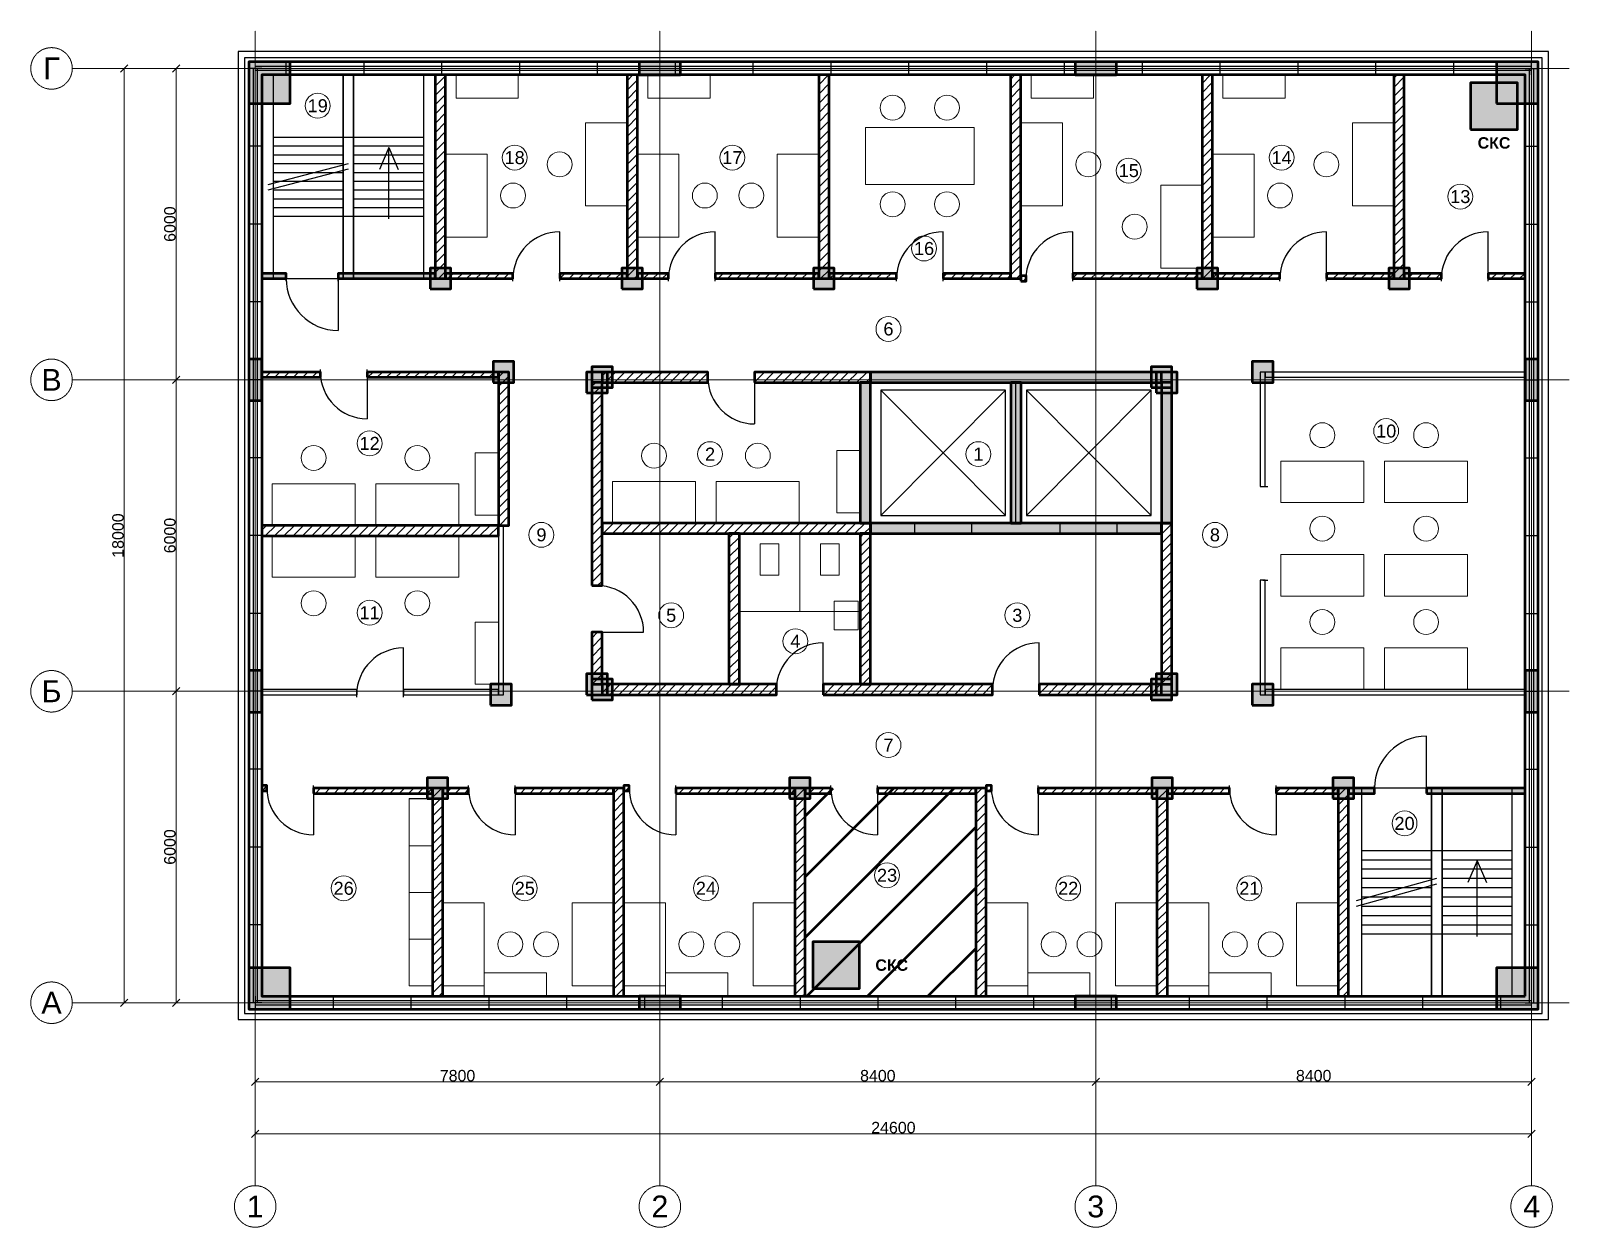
# Model space of a CAD drawing. Header units: millimetres. Extents: x -4325 to 25325, y -4325 to 18725.
import ezdxf
from ezdxf.enums import TextEntityAlignment as Align

# ---------------------------------------------------------------- set-up
doc = ezdxf.new("R2010")
doc.units = ezdxf.units.MM
doc.linetypes.add('CENTER2', pattern=[2.541, 1.587, -0.318, 0.318, -0.318])
for name, color, linetype, lineweight in [('A-ANNO-ROOM', 7, 'CONTINUOUS', 18), ('A-DIMS', 8, 'CONTINUOUS', 13), ('A-DOOR', 3, 'CONTINUOUS', 25), ('A-ELEV', 7, 'CONTINUOUS', 25), ('A-FACADE-PANEL', 8, 'CONTINUOUS', 25), ('A-FURN', 8, 'CONTINUOUS', 18), ('A-GLAZ-RIBBON', 5, 'CONTINUOUS', 25), ('A-GRID', 8, 'CENTER2', 13), ('A-HATCH', 9, 'CONTINUOUS', 9), ('A-OUTLINE', 7, 'CONTINUOUS', 50), ('A-SANI', 8, 'CONTINUOUS', 18), ('A-STAIR', 7, 'CONTINUOUS', 25), ('A-WALL-BLOCK', 9, 'CONTINUOUS', 50), ('A-WALL-GLASS', 4, 'CONTINUOUS', 25), ('A-WALL-RC', 7, 'CONTINUOUS', 50), ('E-SCS-RISER', 1, 'CONTINUOUS', 50), ('E-SERVER-ROOM', 1, 'CONTINUOUS', 50)]:
    doc.layers.add(name, color=color, linetype=linetype, lineweight=lineweight)
doc.styles.add('Arial-Bold', font='arialbd.ttf')
doc.styles.get("Standard").update_dxf_attribs({"font": 'arial.ttf'})

msp = doc.modelspace()

# ---------------------------------------------------------------- hatches: boundary and pattern name
at = {"layer": 'A-HATCH'}
h = msp.add_hatch(dxfattribs=at)
h.set_pattern_fill('ANSI31', scale=40)
h.paths.add_polyline_path([(3471, 13951), (3671, 13951), (3671, 17875), (3671, 17875), (3471, 17875), (3471, 17875)])
h = msp.add_hatch(dxfattribs=at)
h.set_pattern_fill('ANSI31', scale=40)
h.paths.add_polyline_path([(7166, 13951), (7366, 13951), (7366, 17875), (7366, 17875), (7166, 17875), (7166, 17875)])
h = msp.add_hatch(dxfattribs=at)
h.set_pattern_fill('ANSI31', scale=40)
h.paths.add_polyline_path([(10861, 13951), (11061, 13951), (11061, 17875), (11061, 17875), (10861, 17875), (10861, 17875)])
h = msp.add_hatch(dxfattribs=at)
h.set_pattern_fill('ANSI31', scale=40)
h.paths.add_polyline_path([(14556, 13951), (14756, 13951), (14756, 17875), (14756, 17875), (14556, 17875), (14556, 17875)])
h = msp.add_hatch(dxfattribs=at)
h.set_pattern_fill('ANSI31', scale=40)
h.paths.add_polyline_path([(18251, 13951), (18451, 13951), (18451, 17875), (18451, 17875), (18251, 17875), (18251, 17875)])
h = msp.add_hatch(dxfattribs=at)
h.set_pattern_fill('ANSI31', scale=40)
h.paths.add_polyline_path([(21946, 13951), (22146, 13951), (22146, 17875), (22146, 17875), (21946, 17875), (21946, 17875)])
h = msp.add_hatch(dxfattribs=at)
h.set_pattern_fill('ANSI31', scale=40)
h.paths.add_polyline_path([(3671, 13951), (4968.5, 13951), (4968.5, 14051), (3671, 14051)])
h = msp.add_hatch(dxfattribs=at)
h.set_pattern_fill('ANSI31', scale=40)
h.paths.add_polyline_path([(5868.5, 13951), (7166, 13951), (7166, 14051), (5868.5, 14051)])
h = msp.add_hatch(dxfattribs=at)
h.set_pattern_fill('ANSI31', scale=40)
h.paths.add_polyline_path([(7366, 13951), (7963.5, 13951), (7963.5, 14051), (7366, 14051)])
h = msp.add_hatch(dxfattribs=at)
h.set_pattern_fill('ANSI31', scale=40)
h.paths.add_polyline_path([(8863.5, 13951), (10861, 13951), (10861, 14051), (8863.5, 14051)])
h = msp.add_hatch(dxfattribs=at)
h.set_pattern_fill('ANSI31', scale=40)
h.paths.add_polyline_path([(11061, 13951), (12358.5, 13951), (12358.5, 14051), (11061, 14051)])
h = msp.add_hatch(dxfattribs=at)
h.set_pattern_fill('ANSI31', scale=40)
h.paths.add_polyline_path([(13258.5, 13951), (14556, 13951), (14556, 14051), (13258.5, 14051)])
h = msp.add_hatch(dxfattribs=at)
h.set_pattern_fill('ANSI31', scale=40)
h.paths.add_polyline_path([(14756, 13901), (14856, 13901), (14856, 14001), (14756, 14001)])
h = msp.add_hatch(dxfattribs=at)
h.set_pattern_fill('ANSI31', scale=40)
h.paths.add_polyline_path([(15756, 13951), (18251, 13951), (18251, 14051), (15756, 14051)])
h = msp.add_hatch(dxfattribs=at)
h.set_pattern_fill('ANSI31', scale=40)
h.paths.add_polyline_path([(18451, 13951), (19748.5, 13951), (19748.5, 14051), (18451, 14051)])
h = msp.add_hatch(dxfattribs=at)
h.set_pattern_fill('ANSI31', scale=40)
h.paths.add_polyline_path([(20648.5, 13951), (21946, 13951), (21946, 14051), (20648.5, 14051)])
h = msp.add_hatch(dxfattribs=at)
h.set_pattern_fill('ANSI31', scale=40)
h.paths.add_polyline_path([(22146, 13951), (22860.5, 13951), (22860.5, 14051), (22146, 14051)])
h = msp.add_hatch(dxfattribs=at)
h.set_pattern_fill('ANSI31', scale=40)
h.paths.add_polyline_path([(23760.5, 13951), (24475, 13951), (24475, 13951), (24475, 14051), (24475, 14051), (23760.5, 14051)])
h = msp.add_hatch(dxfattribs=at)
h.set_pattern_fill('ANSI31', scale=40)
h.paths.add_polyline_path([(125, 12051), (125, 12051), (1256, 12051), (1256, 12151), (125, 12151), (125, 12151)])
h = msp.add_hatch(dxfattribs=at)
h.set_pattern_fill('ANSI31', scale=40)
h.paths.add_polyline_path([(2156, 12051), (4687, 12051), (4687, 12151), (2156, 12151)])
h = msp.add_hatch(dxfattribs=at)
h.set_pattern_fill('ANSI31', scale=40)
h.paths.add_polyline_path([(4687, 9196), (4887, 9196), (4887, 12151), (4687, 12151)])
h = msp.add_hatch(dxfattribs=at)
h.set_pattern_fill('ANSI31', scale=40)
h.paths.add_polyline_path([(6487, 8036.5), (6687, 8036.5), (6687, 11951), (6487, 11951)])
h = msp.add_hatch(dxfattribs=at)
h.set_pattern_fill('ANSI31', scale=40)
h.paths.add_polyline_path([(6687, 11951), (8722.5, 11951), (8722.5, 12151), (6687, 12151)])
h = msp.add_hatch(dxfattribs=at)
h.set_pattern_fill('ANSI31', scale=40)
h.paths.add_polyline_path([(9622.5, 11951), (11858, 11951), (11858, 12151), (9622.5, 12151)])
h = msp.add_hatch(dxfattribs=at)
h.set_pattern_fill('ANSI31', scale=40)
h.paths.add_polyline_path([(125, 8996), (125, 8996), (4687, 8996), (4687, 9196), (125, 9196), (125, 9196)])
h = msp.add_hatch(dxfattribs=at)
h.set_pattern_fill('ANSI31', scale=40)
h.paths.add_polyline_path([(6687, 9039), (11858, 9039), (11858, 9239), (6687, 9239)])
h = msp.add_hatch(dxfattribs=at)
h.set_pattern_fill('ANSI31', scale=40)
h.paths.add_polyline_path([(17467, 6134), (17667, 6134), (17667, 9239), (17467, 9239)])
h = msp.add_hatch(dxfattribs=at)
h.set_pattern_fill('ANSI31', scale=40)
h.paths.add_polyline_path([(9131, 6134), (9331, 6134), (9331, 9039), (9131, 9039)])
h = msp.add_hatch(dxfattribs=at)
h.set_pattern_fill('ANSI31', scale=40)
h.paths.add_polyline_path([(11658, 6134), (11858, 6134), (11858, 9039), (11658, 9039)])
h = msp.add_hatch(dxfattribs=at)
h.set_pattern_fill('ANSI31', scale=40)
h.paths.add_polyline_path([(6487, 6134), (6687, 6134), (6687, 7136.5), (6487, 7136.5)])
h = msp.add_hatch(dxfattribs=at)
h.set_pattern_fill('ANSI31', scale=40)
h.paths.add_polyline_path([(6687, 5934), (10044.5, 5934), (10044.5, 6134), (6687, 6134)])
h = msp.add_hatch(dxfattribs=at)
h.set_pattern_fill('ANSI31', scale=40)
h.paths.add_polyline_path([(10944.5, 5934), (14212.5, 5934), (14212.5, 6134), (10944.5, 6134)])
h = msp.add_hatch(dxfattribs=at)
h.set_pattern_fill('ANSI31', scale=40)
h.paths.add_polyline_path([(15112.5, 5934), (17467, 5934), (17467, 6134), (15112.5, 6134)])
h = msp.add_hatch(dxfattribs=at)
h.set_pattern_fill('ANSI31', scale=40)
h.paths.add_polyline_path([(125, 4084), (125, 4084), (225, 4084), (225, 4184), (125, 4184), (125, 4184)])
h = msp.add_hatch(dxfattribs=at)
h.set_pattern_fill('ANSI31', scale=40)
h.paths.add_polyline_path([(7107, 4084), (7207, 4084), (7207, 4184), (7107, 4184)])
h = msp.add_hatch(dxfattribs=at)
h.set_pattern_fill('ANSI31', scale=40)
h.paths.add_polyline_path([(14089, 4084), (14189, 4084), (14189, 4184), (14089, 4184)])
h = msp.add_hatch(dxfattribs=at)
h.set_pattern_fill('ANSI31', scale=40)
h.paths.add_polyline_path([(1125, 4034), (3416, 4034), (3416, 4134), (1125, 4134)])
h = msp.add_hatch(dxfattribs=at)
h.set_pattern_fill('ANSI31', scale=40)
h.paths.add_polyline_path([(3416, 125), (3616, 125), (3616, 125), (3616, 4134), (3416, 4134), (3416, 125)])
h = msp.add_hatch(dxfattribs=at)
h.set_pattern_fill('ANSI31', scale=40)
h.paths.add_polyline_path([(3616, 4034), (4111.5, 4034), (4111.5, 4134), (3616, 4134)])
h = msp.add_hatch(dxfattribs=at)
h.set_pattern_fill('ANSI31', scale=40)
h.paths.add_polyline_path([(5011.5, 4034), (6907, 4034), (6907, 4134), (5011.5, 4134)])
h = msp.add_hatch(dxfattribs=at)
h.set_pattern_fill('ANSI31', scale=40)
h.paths.add_polyline_path([(6907, 125), (7107, 125), (7107, 125), (7107, 4134), (6907, 4134), (6907, 125)])
h = msp.add_hatch(dxfattribs=at)
h.set_pattern_fill('ANSI31', scale=40)
h.paths.add_polyline_path([(8107, 4034), (10398, 4034), (10398, 4134), (8107, 4134)])
h = msp.add_hatch(dxfattribs=at)
h.set_pattern_fill('ANSI31', scale=40)
h.paths.add_polyline_path([(10398, 125), (10598, 125), (10598, 125), (10598, 4134), (10398, 4134), (10398, 125)])
h = msp.add_hatch(dxfattribs=at)
h.set_pattern_fill('ANSI31', scale=40)
h.paths.add_polyline_path([(10598, 4034), (11093.5, 4034), (11093.5, 4134), (10598, 4134)])
h = msp.add_hatch(dxfattribs=at)
h.set_pattern_fill('ANSI31', scale=40)
h.paths.add_polyline_path([(11993.5, 4034), (13889, 4034), (13889, 4134), (11993.5, 4134)])
h = msp.add_hatch(dxfattribs=at)
h.set_pattern_fill('ANSI31', scale=40)
h.paths.add_polyline_path([(13889, 125), (14089, 125), (14089, 125), (14089, 4134), (13889, 4134), (13889, 125)])
h = msp.add_hatch(dxfattribs=at)
h.set_pattern_fill('ANSI31', scale=40)
h.paths.add_polyline_path([(15089, 4034), (17380, 4034), (17380, 4134), (15089, 4134)])
h = msp.add_hatch(dxfattribs=at)
h.set_pattern_fill('ANSI31', scale=40)
h.paths.add_polyline_path([(17380, 125), (17580, 125), (17580, 125), (17580, 4134), (17380, 4134), (17380, 125)])
h = msp.add_hatch(dxfattribs=at)
h.set_pattern_fill('ANSI31', scale=40)
h.paths.add_polyline_path([(17580, 4034), (18775.5, 4034), (18775.5, 4134), (17580, 4134)])
h = msp.add_hatch(dxfattribs=at)
h.set_pattern_fill('ANSI31', scale=40)
h.paths.add_polyline_path([(19675.5, 4034), (20871, 4034), (20871, 4134), (19675.5, 4134)])
h = msp.add_hatch(dxfattribs=at)
h.set_pattern_fill('ANSI31', scale=40)
h.paths.add_polyline_path([(20871, 125), (21071, 125), (21071, 125), (21071, 4134), (20871, 4134), (20871, 125)])
at = {"layer": 'A-WALL-RC'}
h = msp.add_hatch(color=7, dxfattribs=at)
h.dxf.hatch_style = 1
h.paths.add_polyline_path([(-125, 17325), (675, 17325), (675, 18125), (-125, 18125)])
h = msp.add_hatch(color=7, dxfattribs=at)
h.dxf.hatch_style = 1
h.paths.add_polyline_path([(7400, 17875), (8200, 17875), (8200, 18125), (7400, 18125)])
h = msp.add_hatch(color=7, dxfattribs=at)
h.dxf.hatch_style = 1
h.paths.add_polyline_path([(15800, 17875), (16600, 17875), (16600, 18125), (15800, 18125)])
h = msp.add_hatch(color=7, dxfattribs=at)
h.dxf.hatch_style = 1
h.paths.add_polyline_path([(23925, 17325), (24725, 17325), (24725, 18125), (23925, 18125)])
h = msp.add_hatch(color=7, dxfattribs=at)
h.dxf.hatch_style = 1
h.paths.add_polyline_path([(125, 13951), (125, 13951), (598, 13951), (598, 14051), (125, 14051), (125, 14051)])
h = msp.add_hatch(color=7, dxfattribs=at)
h.dxf.hatch_style = 1
h.paths.add_polyline_path([(1598, 13951), (3471, 13951), (3471, 14051), (1598, 14051)])
h = msp.add_hatch(color=7, dxfattribs=at)
h.dxf.hatch_style = 1
h.paths.add_polyline_path([(3371, 13751), (3771, 13751), (3771, 14151), (3371, 14151)])
h = msp.add_hatch(color=7, dxfattribs=at)
h.dxf.hatch_style = 1
h.paths.add_polyline_path([(7066, 13751), (7466, 13751), (7466, 14151), (7066, 14151)])
h = msp.add_hatch(color=7, dxfattribs=at)
h.dxf.hatch_style = 1
h.paths.add_polyline_path([(10761, 13751), (11161, 13751), (11161, 14151), (10761, 14151)])
h = msp.add_hatch(color=7, dxfattribs=at)
h.dxf.hatch_style = 1
h.paths.add_polyline_path([(18151, 13751), (18551, 13751), (18551, 14151), (18151, 14151)])
h = msp.add_hatch(color=7, dxfattribs=at)
h.dxf.hatch_style = 1
h.paths.add_polyline_path([(21846, 13751), (22246, 13751), (22246, 14151), (21846, 14151)])
h = msp.add_hatch(color=7, dxfattribs=at)
h.dxf.hatch_style = 1
h.paths.add_polyline_path([(-125, 11600), (125, 11600), (125, 12400), (-125, 12400)])
h = msp.add_hatch(color=7, dxfattribs=at)
h.dxf.hatch_style = 1
h.paths.add_polyline_path([(4587, 11951), (4987, 11951), (4987, 12351), (4587, 12351)])
h = msp.add_hatch(color=7, dxfattribs=at)
h.dxf.hatch_style = 1
h.paths.add_polyline_path([(6487, 11851), (6887, 11851), (6887, 12251), (6487, 12251)])
h = msp.add_hatch(color=7, dxfattribs=at)
h.dxf.hatch_style = 1
h.paths.add_polyline_path([(17267, 11851), (17667, 11851), (17667, 12251), (17267, 12251)])
h = msp.add_hatch(color=7, dxfattribs=at)
h.dxf.hatch_style = 1
h.paths.add_polyline_path([(19217, 11951), (19617, 11951), (19617, 12351), (19217, 12351)])
h = msp.add_hatch(color=7, dxfattribs=at)
h.dxf.hatch_style = 1
h.paths.add_polyline_path([(24475, 11600), (24725, 11600), (24725, 12400), (24475, 12400)])
h = msp.add_hatch(color=7, dxfattribs=at)
h.dxf.hatch_style = 1
h.paths.add_polyline_path([(6387, 11751), (6787, 11751), (6787, 12151), (6387, 12151)])
h = msp.add_hatch(color=7, dxfattribs=at)
h.dxf.hatch_style = 1
h.paths.add_polyline_path([(11658, 9239), (11858, 9239), (11858, 11951), (11658, 11951)])
h = msp.add_hatch(color=7, dxfattribs=at)
h.dxf.hatch_style = 1
h.paths.add_polyline_path([(11858, 11951), (17467, 11951), (17467, 12151), (11858, 12151)])
h = msp.add_hatch(color=7, dxfattribs=at)
h.dxf.hatch_style = 1
h.paths.add_polyline_path([(14563, 9239), (14763, 9239), (14763, 11951), (14563, 11951)])
h = msp.add_hatch(color=7, dxfattribs=at)
h.dxf.hatch_style = 1
h.paths.add_polyline_path([(17367, 11751), (17767, 11751), (17767, 12151), (17367, 12151)])
h = msp.add_hatch(color=7, dxfattribs=at)
h.dxf.hatch_style = 1
h.paths.add_polyline_path([(17467, 9239), (17667, 9239), (17667, 11951), (17467, 11951)])
h = msp.add_hatch(color=7, dxfattribs=at)
h.dxf.hatch_style = 1
h.paths.add_polyline_path([(11858, 9039), (17467, 9039), (17467, 9239), (11858, 9239)])
h = msp.add_hatch(color=7, dxfattribs=at)
h.dxf.hatch_style = 1
h.paths.add_polyline_path([(-125, 5600), (125, 5600), (125, 6400), (-125, 6400)])
h = msp.add_hatch(color=7, dxfattribs=at)
h.dxf.hatch_style = 1
h.paths.add_polyline_path([(6387, 5934), (6787, 5934), (6787, 6334), (6387, 6334)])
h = msp.add_hatch(color=7, dxfattribs=at)
h.dxf.hatch_style = 1
h.paths.add_polyline_path([(6487, 5834), (6887, 5834), (6887, 6234), (6487, 6234)])
h = msp.add_hatch(color=7, dxfattribs=at)
h.dxf.hatch_style = 1
h.paths.add_polyline_path([(17267, 5834), (17667, 5834), (17667, 6234), (17267, 6234)])
h = msp.add_hatch(color=7, dxfattribs=at)
h.dxf.hatch_style = 1
h.paths.add_polyline_path([(17367, 5934), (17767, 5934), (17767, 6334), (17367, 6334)])
h = msp.add_hatch(color=7, dxfattribs=at)
h.dxf.hatch_style = 1
h.paths.add_polyline_path([(24475, 5600), (24725, 5600), (24725, 6400), (24475, 6400)])
h = msp.add_hatch(color=7, dxfattribs=at)
h.dxf.hatch_style = 1
h.paths.add_polyline_path([(4537, 5734), (4937, 5734), (4937, 6134), (4537, 6134)])
h = msp.add_hatch(color=7, dxfattribs=at)
h.dxf.hatch_style = 1
h.paths.add_polyline_path([(19217, 5734), (19617, 5734), (19617, 6134), (19217, 6134)])
h = msp.add_hatch(color=7, dxfattribs=at)
h.dxf.hatch_style = 1
h.paths.add_polyline_path([(3316, 3934), (3716, 3934), (3716, 4334), (3316, 4334)])
h = msp.add_hatch(color=7, dxfattribs=at)
h.dxf.hatch_style = 1
h.paths.add_polyline_path([(10298, 3934), (10698, 3934), (10698, 4334), (10298, 4334)])
h = msp.add_hatch(color=7, dxfattribs=at)
h.dxf.hatch_style = 1
h.paths.add_polyline_path([(17280, 3934), (17680, 3934), (17680, 4334), (17280, 4334)])
h = msp.add_hatch(color=7, dxfattribs=at)
h.dxf.hatch_style = 1
h.paths.add_polyline_path([(20771, 3934), (21171, 3934), (21171, 4334), (20771, 4334)])
h = msp.add_hatch(color=7, dxfattribs=at)
h.dxf.hatch_style = 1
h.paths.add_polyline_path([(21071, 4034), (21573, 4034), (21573, 4134), (21071, 4134)])
h = msp.add_hatch(color=7, dxfattribs=at)
h.dxf.hatch_style = 1
h.paths.add_polyline_path([(22573, 4034), (24475, 4034), (24475, 4034), (24475, 4134), (24475, 4134), (22573, 4134)])
h = msp.add_hatch(color=7, dxfattribs=at)
h.dxf.hatch_style = 1
h.paths.add_polyline_path([(-125, -125), (675, -125), (675, 675), (-125, 675)])
h = msp.add_hatch(color=7, dxfattribs=at)
h.dxf.hatch_style = 1
h.paths.add_polyline_path([(23925, -125), (24725, -125), (24725, 675), (23925, 675)])
h = msp.add_hatch(color=7, dxfattribs=at)
h.dxf.hatch_style = 1
h.paths.add_polyline_path([(7400, -125), (8200, -125), (8200, 125), (7400, 125)])
h = msp.add_hatch(color=7, dxfattribs=at)
h.dxf.hatch_style = 1
h.paths.add_polyline_path([(15800, -125), (16600, -125), (16600, 125), (15800, 125)])
at = {"layer": 'E-SCS-RISER'}
h = msp.add_hatch(color=7, dxfattribs=at)
h.dxf.hatch_style = 1
h.paths.add_polyline_path([(23425, 16825), (24325, 16825), (24325, 17725), (23425, 17725)])
h = msp.add_hatch(color=7, dxfattribs=at)
h.dxf.hatch_style = 1
h.paths.add_polyline_path([(10748, 275), (11648, 275), (11648, 1175), (10748, 1175)])
at = {"layer": 'E-SERVER-ROOM'}
h = msp.add_hatch(dxfattribs=at)
h.set_pattern_fill('ANSI31', scale=260)
h.paths.add_polyline_path([(10598, 125), (13889, 125), (13889, 4134), (10598, 4134)])

# ---------------------------------------------------------------- linework, layer by layer
at = {"layer": 'A-ANNO-ROOM'}
for centre in [(1205, 17281), (5001, 16281), (9196, 16281), (19781, 16281), (16836, 16031), (23226, 15531), (12891, 14531), (12205, 12981), (2205, 10776), (21797, 11014), (8767, 10569), (13938, 10569), (5517, 9014), (18497, 9014), (2205, 7514), (8017, 7464), (14688, 7464), (10411, 6964), (12205, 4964), (22151, 3455), (12178, 2455), (1705, 2205), (5196, 2205), (8687, 2205), (15669, 2205), (19160, 2205)]:
    msp.add_circle(centre, 240, dxfattribs=at)
at = {"layer": 'A-DIMS'}
for p, q in [((-2595.71, 17929.29), (-2454.29, 18070.71)), ((-2525, 0), (-2525, 18000)), ((-1595.71, 17929.29), (-1454.29, 18070.71)), ((-1525, 12000), (-1525, 18000)), ((-1595.71, 11929.29), (-1454.29, 12070.71)), ((-1595.71, 11929.29), (-1454.29, 12070.71)), ((-1525, 6000), (-1525, 12000)), ((-1595.71, 5929.29), (-1454.29, 6070.71)), ((-1595.71, 5929.29), (-1454.29, 6070.71)), ((-1525, 0), (-1525, 6000)), ((-2595.71, -70.71), (-2454.29, 70.71)), ((-1595.71, -70.71), (-1454.29, 70.71)), ((-70.71, -1595.71), (70.71, -1454.29)), ((7729.29, -1595.71), (7870.71, -1454.29)), ((7729.29, -1595.71), (7870.71, -1454.29)), ((16129.29, -1595.71), (16270.71, -1454.29)), ((16129.29, -1595.71), (16270.71, -1454.29)), ((24529.29, -1595.71), (24670.71, -1454.29)), ((0, -1525), (7800, -1525)), ((7800, -1525), (16200, -1525)), ((16200, -1525), (24600, -1525)), ((-70.71, -2595.71), (70.71, -2454.29)), ((0, -2525), (24600, -2525)), ((24529.29, -2595.71), (24670.71, -2454.29))]:
    msp.add_line(p, q, dxfattribs=at)
at = {"layer": 'A-DOOR'}
for p, q in [((5868.5, 13951), (5868.5, 14851)), ((8863.5, 13951), (8863.5, 14851)), ((13258.5, 13951), (13258.5, 14851)), ((15756, 13951), (15756, 14851)), ((20648.5, 13951), (20648.5, 14851)), ((23760.5, 13951), (23760.5, 14851)), ((598, 13901), (598, 14001)), ((1598, 13901), (1598, 14001)), ((1598, 13951), (1598, 12951)), ((4968.5, 13901), (4968.5, 14001)), ((5868.5, 13901), (5868.5, 14001)), ((7963.5, 13901), (7963.5, 14001)), ((8863.5, 13901), (8863.5, 14001)), ((12358.5, 13901), (12358.5, 14001)), ((13258.5, 13901), (13258.5, 14001)), ((14856, 13901), (14856, 14001)), ((15756, 13901), (15756, 14001)), ((19748.5, 13901), (19748.5, 14001)), ((20648.5, 13901), (20648.5, 14001)), ((22860.5, 13901), (22860.5, 14001)), ((23760.5, 13901), (23760.5, 14001)), ((1256, 12101), (1256, 12201)), ((2156, 12101), (2156, 12201)), ((2156, 12151), (2156, 11251)), ((8722.5, 11951), (8722.5, 12151)), ((9622.5, 11951), (9622.5, 12151)), ((9622.5, 12051), (9622.5, 11151)), ((19417, 9942.5), (19517, 9942.5)), ((12710.25, 9039), (12710.25, 9239)), ((13810.25, 9039), (13810.25, 9239)), ((15514.75, 9039), (15514.75, 9239)), ((16614.75, 9039), (16614.75, 9239)), ((6487, 8036.5), (6687, 8036.5)), ((19417, 8142.5), (19517, 8142.5)), ((6487, 7136.5), (6687, 7136.5)), ((6587, 7136.5), (7487, 7136.5)), ((2856, 5934), (2856, 6834)), ((10944.5, 6034), (10944.5, 6934)), ((15112.5, 6034), (15112.5, 6934)), ((1956, 5884), (1956, 5984)), ((2856, 5884), (2856, 5984)), ((10044.5, 5934), (10044.5, 6134)), ((10944.5, 5934), (10944.5, 6134)), ((14212.5, 5934), (14212.5, 6134)), ((15112.5, 5934), (15112.5, 6134)), ((22573, 4134), (22573, 5134)), ((225, 4084), (225, 4184)), ((1125, 4084), (1125, 4184)), ((4111.5, 4084), (4111.5, 4184)), ((5011.5, 4084), (5011.5, 4184)), ((7207, 4084), (7207, 4184)), ((8107, 4084), (8107, 4184)), ((11093.5, 4084), (11093.5, 4184)), ((11993.5, 4084), (11993.5, 4184)), ((14189, 4084), (14189, 4184)), ((15089, 4084), (15089, 4184)), ((18775.5, 4084), (18775.5, 4184)), ((19675.5, 4084), (19675.5, 4184)), ((21573, 4084), (21573, 4184)), ((22573, 4084), (22573, 4184)), ((1125, 4134), (1125, 3234)), ((5011.5, 4134), (5011.5, 3234)), ((8107, 4134), (8107, 3234)), ((11993.5, 4134), (11993.5, 3234)), ((15089, 4134), (15089, 3234)), ((19675.5, 4134), (19675.5, 3234))]:
    msp.add_line(p, q, dxfattribs=at)
for centre, radius, start, end in [((5868.5, 13951), 900, 90, 180), ((8863.5, 13951), 900, 90, 180), ((13258.5, 13951), 900, 90, 180), ((15756, 13951), 900, 90, 180), ((20648.5, 13951), 900, 90, 180), ((23760.5, 13951), 900, 90, 180), ((1598, 13951), 1000, 180, -90), ((2156, 12151), 900, 180, -90), ((9622.5, 12051), 900, 180, -90), ((6587, 7136.5), 900, 0, 90), ((2856, 5934), 900, 90, 180), ((10944.5, 6034), 900, 90, 180), ((15112.5, 6034), 900, 90, 180), ((22573, 4134), 1000, 90, 180), ((1125, 4134), 900, 180, -90), ((5011.5, 4134), 900, 180, -90), ((8107, 4134), 900, 180, -90), ((11993.5, 4134), 900, 180, -90), ((15089, 4134), 900, 180, -90), ((19675.5, 4134), 900, 180, -90)]:
    msp.add_arc(centre, radius, start, end, dxfattribs=at)
at = {"layer": 'A-ELEV'}
for p, q in [((14662.5, 9239), (14662.5, 11951)), ((12060.25, 9389), (14460.25, 11801)), ((12060.25, 11801), (14460.25, 9389)), ((14864.75, 9389), (17264.75, 11801)), ((14864.75, 11801), (17264.75, 9389))]:
    msp.add_line(p, q, dxfattribs=at)
for points in [[(12060.25, 9389), (14460.25, 9389), (14460.25, 11801), (12060.25, 11801)], [(14864.75, 9389), (17264.75, 9389), (17264.75, 11801), (14864.75, 11801)]]:
    msp.add_lwpolyline(points, close=True, dxfattribs=at)
at = {"layer": 'A-FACADE-PANEL'}
for points in [[(24925, -325), (24925, 18325), (-325, 18325), (-325, -325)], [(24805, -205), (24805, 18205), (-205, 18205), (-205, -205)]]:
    msp.add_lwpolyline(points, close=True, dxfattribs=at)
at = {"layer": 'A-FURN'}
for p, q in [((2966, 3925), (3416, 3925)), ((2966, 3025), (3416, 3025)), ((2966, 2125), (3416, 2125)), ((2966, 1225), (3416, 1225))]:
    msp.add_line(p, q, dxfattribs=at)
for points in [[(3871, 17425), (5071, 17425), (5071, 17875), (3871, 17875)], [(7566, 17425), (8766, 17425), (8766, 17875), (7566, 17875)], [(14956, 17425), (16156, 17425), (16156, 17875), (14956, 17875)], [(18651, 17425), (19851, 17425), (19851, 17875), (18651, 17875)], [(6366, 15351), (7166, 15351), (7166, 16951), (6366, 16951)], [(14756, 15351), (15556, 15351), (15556, 16951), (14756, 16951)], [(21146, 15351), (21946, 15351), (21946, 16951), (21146, 16951)], [(11761, 15763), (13856, 15763), (13856, 16863), (11761, 16863)], [(3671, 14751), (4471, 14751), (4471, 16351), (3671, 16351)], [(7366, 14751), (8166, 14751), (8166, 16351), (7366, 16351)], [(10061, 14751), (10861, 14751), (10861, 16351), (10061, 16351)], [(18451, 14751), (19251, 14751), (19251, 16351), (18451, 16351)], [(17451, 14151), (18251, 14151), (18251, 15751), (17451, 15751)], [(4237, 9396), (4687, 9396), (4687, 10596), (4237, 10596)], [(11208, 9439), (11658, 9439), (11658, 10639), (11208, 10639)], [(19767, 9634), (21367, 9634), (21367, 10434), (19767, 10434)], [(21767, 9634), (23367, 9634), (23367, 10434), (21767, 10434)], [(325, 9196), (1925, 9196), (1925, 9996), (325, 9996)], [(2325, 9196), (3925, 9196), (3925, 9996), (2325, 9996)], [(6887, 9239), (8487, 9239), (8487, 10039), (6887, 10039)], [(8887, 9239), (10487, 9239), (10487, 10039), (8887, 10039)], [(325, 8196), (1925, 8196), (1925, 8996), (325, 8996)], [(2325, 8196), (3925, 8196), (3925, 8996), (2325, 8996)], [(19767, 7834), (21367, 7834), (21367, 8634), (19767, 8634)], [(21767, 7834), (23367, 7834), (23367, 8634), (21767, 8634)], [(4237, 6134), (4687, 6134), (4687, 7334), (4237, 7334)], [(19767, 6034), (21367, 6034), (21367, 6834), (19767, 6834)], [(21767, 6034), (23367, 6034), (23367, 6834), (21767, 6834)], [(2966, 325), (3416, 325), (3416, 3934), (2966, 3934)], [(3616, 325), (4416, 325), (4416, 1925), (3616, 1925)], [(6107, 325), (6907, 325), (6907, 1925), (6107, 1925)], [(7107, 325), (7907, 325), (7907, 1925), (7107, 1925)], [(9598, 325), (10398, 325), (10398, 1925), (9598, 1925)], [(14089, 325), (14889, 325), (14889, 1925), (14089, 1925)], [(16580, 325), (17380, 325), (17380, 1925), (16580, 1925)], [(17580, 325), (18380, 325), (18380, 1925), (17580, 1925)], [(20071, 325), (20871, 325), (20871, 1925), (20071, 1925)], [(4416, 125), (5616, 125), (5616, 575), (4416, 575)], [(7907, 125), (9107, 125), (9107, 575), (7907, 575)], [(14889, 125), (16089, 125), (16089, 575), (14889, 575)], [(18380, 125), (19580, 125), (19580, 575), (18380, 575)]]:
    msp.add_lwpolyline(points, close=True, dxfattribs=at)
for centre in [(12284.75, 17243), (13332.25, 17243), (5866, 16151), (16056, 16151), (20646, 16151), (4971, 15551), (8666, 15551), (9561, 15551), (19751, 15551), (12284.75, 15383), (13332.25, 15383), (16951, 14951), (20567, 10934), (22567, 10934), (1125, 10496), (3125, 10496), (7687, 10539), (9687, 10539), (20567, 9134), (22567, 9134), (1125, 7696), (3125, 7696), (20567, 7334), (22567, 7334), (4916, 1125), (5607, 1125), (8407, 1125), (9098, 1125), (15389, 1125), (16080, 1125), (18880, 1125), (19571, 1125)]:
    msp.add_circle(centre, 240, dxfattribs=at)
at = {"layer": 'A-GLAZ-RIBBON'}
for p, q in [((600, 17875), (600, 18125)), ((2100, 17875), (2100, 18125)), ((3600, 17875), (3600, 18125)), ((5100, 17875), (5100, 18125)), ((6600, 17875), (6600, 18125)), ((8100, 17875), (8100, 18125)), ((9600, 17875), (9600, 18125)), ((11100, 17875), (11100, 18125)), ((12600, 17875), (12600, 18125)), ((14100, 17875), (14100, 18125)), ((15600, 17875), (15600, 18125)), ((17100, 17875), (17100, 18125)), ((18600, 17875), (18600, 18125)), ((20100, 17875), (20100, 18125)), ((21600, 17875), (21600, 18125)), ((23100, 17875), (23100, 18125)), ((24600, 17875), (24600, 18125)), ((125, 18000), (-125, 18000)), ((-40, 18000), (-40, 0)), ((24600, 18040), (0, 18040)), ((24600, 17960), (0, 17960)), ((40, 18000), (40, 0)), ((24475, 18000), (24725, 18000)), ((24560, 0), (24560, 18000)), ((24640, 0), (24640, 18000)), ((125, 16500), (-125, 16500)), ((24475, 16500), (24725, 16500)), ((125, 15000), (-125, 15000)), ((24475, 15000), (24725, 15000)), ((125, 13500), (-125, 13500)), ((24475, 13500), (24725, 13500)), ((125, 12000), (-125, 12000)), ((24475, 12000), (24725, 12000)), ((125, 10500), (-125, 10500)), ((24475, 10500), (24725, 10500)), ((125, 9000), (-125, 9000)), ((24475, 9000), (24725, 9000)), ((125, 7500), (-125, 7500)), ((24475, 7500), (24725, 7500)), ((125, 6000), (-125, 6000)), ((24475, 6000), (24725, 6000)), ((125, 4500), (-125, 4500)), ((24475, 4500), (24725, 4500)), ((125, 3000), (-125, 3000)), ((24475, 3000), (24725, 3000)), ((125, 1500), (-125, 1500)), ((24475, 1500), (24725, 1500)), ((125, 0), (-125, 0)), ((0, 125), (0, -125)), ((0, 40), (24600, 40)), ((1500, 125), (1500, -125)), ((3000, 125), (3000, -125)), ((4500, 125), (4500, -125)), ((6000, 125), (6000, -125)), ((7500, 125), (7500, -125)), ((9000, 125), (9000, -125)), ((10500, 125), (10500, -125)), ((12000, 125), (12000, -125)), ((13500, 125), (13500, -125)), ((15000, 125), (15000, -125)), ((16500, 125), (16500, -125)), ((18000, 125), (18000, -125)), ((19500, 125), (19500, -125)), ((21000, 125), (21000, -125)), ((22500, 125), (22500, -125)), ((24000, 125), (24000, -125)), ((24475, 0), (24725, 0)), ((0, -40), (24600, -40))]:
    msp.add_line(p, q, dxfattribs=at)
at = {"layer": 'A-GRID'}
for p, q in [((0, -3525), (0, 18725)), ((7800, -3525), (7800, 18725)), ((16200, -3525), (16200, 18725)), ((24600, -3525), (24600, 18725)), ((-3525, 18000), (25325, 18000)), ((-3525, 12000), (25325, 12000)), ((-3525, 6000), (25325, 6000)), ((-3525, 0), (25325, 0))]:
    msp.add_line(p, q, dxfattribs=at)
for centre in [(-3925, 18000), (-3925, 12000), (-3925, 6000), (-3925, 0), (0, -3925), (7800, -3925), (16200, -3925), (24600, -3925)]:
    msp.add_circle(centre, 400, dxfattribs=at)
at = {"layer": 'A-OUTLINE'}
for points in [[(24725, -125), (24725, 18125), (-125, 18125), (-125, -125)], [(24475, 125), (24475, 17875), (125, 17875), (125, 125)]]:
    msp.add_lwpolyline(points, close=True, dxfattribs=at)
at = {"layer": 'A-SANI'}
for points in [[(9331, 7539), (10494.5, 7539), (10494.5, 9039), (9331, 9039)], [(10494.5, 7539), (11658, 7539), (11658, 9039), (10494.5, 9039)], [(9732.75, 8239), (10092.75, 8239), (10092.75, 8839), (9732.75, 8839)], [(10896.25, 8239), (11256.25, 8239), (11256.25, 8839), (10896.25, 8839)], [(11158, 7184), (11618, 7184), (11618, 7734), (11158, 7734)]]:
    msp.add_lwpolyline(points, close=True, dxfattribs=at)
at = {"layer": 'A-STAIR'}
for p, q in [((348, 16675), (1698, 16675)), ((348, 16675), (3248, 16675)), ((1898, 16675), (3248, 16675)), ((348, 16505.67), (1698, 16505.67)), ((348, 16336.33), (1698, 16336.33)), ((1898, 16505.67), (3248, 16505.67)), ((1898, 16336.33), (3248, 16336.33)), ((2573, 16475), (2393, 16055)), ((2573, 15101), (2573, 16475)), ((2573, 16475), (2753, 16055)), ((248, 15760.6), (1798, 16167)), ((248, 15659), (1798, 16065.4)), ((348, 16167), (1698, 16167)), ((1898, 16167), (3248, 16167)), ((348, 15997.67), (1698, 15997.67)), ((348, 15828.33), (1698, 15828.33)), ((1898, 15997.67), (3248, 15997.67)), ((1898, 15828.33), (3248, 15828.33)), ((348, 15659), (1698, 15659)), ((348, 15489.67), (1698, 15489.67)), ((1898, 15659), (3248, 15659)), ((1898, 15489.67), (3248, 15489.67)), ((348, 15320.33), (1698, 15320.33)), ((348, 15151), (3248, 15151)), ((1898, 15320.33), (3248, 15320.33)), ((21323, 2934), (22673, 2934)), ((21323, 2934), (24223, 2934)), ((21323, 2755.22), (22673, 2755.22)), ((22873, 2934), (24223, 2934)), ((22873, 2755.22), (24223, 2755.22)), ((23548, 2734), (23368, 2314)), ((23548, 1275), (23548, 2734)), ((23548, 2734), (23728, 2314)), ((21223, 1968.6), (22773, 2397.67)), ((21323, 2576.44), (22673, 2576.44)), ((21323, 2397.67), (22673, 2397.67)), ((22873, 2576.44), (24223, 2576.44)), ((22873, 2397.67), (24223, 2397.67)), ((21223, 1861.33), (22773, 2290.4)), ((21323, 2218.89), (22673, 2218.89)), ((22873, 2218.89), (24223, 2218.89)), ((21323, 2040.11), (22673, 2040.11)), ((21323, 1861.33), (22673, 1861.33)), ((22873, 2040.11), (24223, 2040.11)), ((22873, 1861.33), (24223, 1861.33)), ((21323, 1682.56), (22673, 1682.56)), ((21323, 1503.78), (22673, 1503.78)), ((22873, 1682.56), (24223, 1682.56)), ((22873, 1503.78), (24223, 1503.78)), ((21323, 1325), (24223, 1325))]:
    msp.add_line(p, q, dxfattribs=at)
for points in [[(348, 13951), (1698, 13951), (1698, 17875), (348, 17875)], [(1698, 13951), (1898, 13951), (1898, 17875), (1698, 17875)], [(1898, 13951), (3248, 13951), (3248, 17875), (1898, 17875)], [(21323, 125), (22673, 125), (22673, 4134), (21323, 4134)], [(22673, 125), (22873, 125), (22873, 4134), (22673, 4134)], [(22873, 125), (24223, 125), (24223, 4134), (22873, 4134)]]:
    msp.add_lwpolyline(points, close=True, dxfattribs=at)
at = {"layer": 'A-WALL-BLOCK'}
for points in [[(3471, 13951), (3671, 13951), (3671, 17875), (3671, 17875), (3471, 17875), (3471, 17875)], [(7166, 13951), (7366, 13951), (7366, 17875), (7366, 17875), (7166, 17875), (7166, 17875)], [(10861, 13951), (11061, 13951), (11061, 17875), (11061, 17875), (10861, 17875), (10861, 17875)], [(14556, 13951), (14756, 13951), (14756, 17875), (14756, 17875), (14556, 17875), (14556, 17875)], [(18251, 13951), (18451, 13951), (18451, 17875), (18451, 17875), (18251, 17875), (18251, 17875)], [(21946, 13951), (22146, 13951), (22146, 17875), (22146, 17875), (21946, 17875), (21946, 17875)], [(3671, 13951), (4968.5, 13951), (4968.5, 14051), (3671, 14051)], [(5868.5, 13951), (7166, 13951), (7166, 14051), (5868.5, 14051)], [(7366, 13951), (7963.5, 13951), (7963.5, 14051), (7366, 14051)], [(8863.5, 13951), (10861, 13951), (10861, 14051), (8863.5, 14051)], [(11061, 13951), (12358.5, 13951), (12358.5, 14051), (11061, 14051)], [(13258.5, 13951), (14556, 13951), (14556, 14051), (13258.5, 14051)], [(14756, 13901), (14856, 13901), (14856, 14001), (14756, 14001)], [(15756, 13951), (18251, 13951), (18251, 14051), (15756, 14051)], [(18451, 13951), (19748.5, 13951), (19748.5, 14051), (18451, 14051)], [(20648.5, 13951), (21946, 13951), (21946, 14051), (20648.5, 14051)], [(22146, 13951), (22860.5, 13951), (22860.5, 14051), (22146, 14051)], [(23760.5, 13951), (24475, 13951), (24475, 13951), (24475, 14051), (24475, 14051), (23760.5, 14051)], [(125, 12051), (125, 12051), (1256, 12051), (1256, 12151), (125, 12151), (125, 12151)], [(2156, 12051), (4687, 12051), (4687, 12151), (2156, 12151)], [(4687, 9196), (4887, 9196), (4887, 12151), (4687, 12151)], [(6487, 8036.5), (6687, 8036.5), (6687, 11951), (6487, 11951)], [(6687, 11951), (8722.5, 11951), (8722.5, 12151), (6687, 12151)], [(9622.5, 11951), (11858, 11951), (11858, 12151), (9622.5, 12151)], [(125, 8996), (125, 8996), (4687, 8996), (4687, 9196), (125, 9196), (125, 9196)], [(6687, 9039), (11858, 9039), (11858, 9239), (6687, 9239)], [(17467, 6134), (17667, 6134), (17667, 9239), (17467, 9239)], [(9131, 6134), (9331, 6134), (9331, 9039), (9131, 9039)], [(11658, 6134), (11858, 6134), (11858, 9039), (11658, 9039)], [(6487, 6134), (6687, 6134), (6687, 7136.5), (6487, 7136.5)], [(6687, 5934), (10044.5, 5934), (10044.5, 6134), (6687, 6134)], [(10944.5, 5934), (14212.5, 5934), (14212.5, 6134), (10944.5, 6134)], [(15112.5, 5934), (17467, 5934), (17467, 6134), (15112.5, 6134)], [(125, 4084), (125, 4084), (225, 4084), (225, 4184), (125, 4184), (125, 4184)], [(7107, 4084), (7207, 4084), (7207, 4184), (7107, 4184)], [(14089, 4084), (14189, 4084), (14189, 4184), (14089, 4184)], [(1125, 4034), (3416, 4034), (3416, 4134), (1125, 4134)], [(3416, 125), (3616, 125), (3616, 125), (3616, 4134), (3416, 4134), (3416, 125)], [(3616, 4034), (4111.5, 4034), (4111.5, 4134), (3616, 4134)], [(5011.5, 4034), (6907, 4034), (6907, 4134), (5011.5, 4134)], [(6907, 125), (7107, 125), (7107, 125), (7107, 4134), (6907, 4134), (6907, 125)], [(8107, 4034), (10398, 4034), (10398, 4134), (8107, 4134)], [(10398, 125), (10598, 125), (10598, 125), (10598, 4134), (10398, 4134), (10398, 125)], [(10598, 4034), (11093.5, 4034), (11093.5, 4134), (10598, 4134)], [(11993.5, 4034), (13889, 4034), (13889, 4134), (11993.5, 4134)], [(13889, 125), (14089, 125), (14089, 125), (14089, 4134), (13889, 4134), (13889, 125)], [(15089, 4034), (17380, 4034), (17380, 4134), (15089, 4134)], [(17380, 125), (17580, 125), (17580, 125), (17580, 4134), (17380, 4134), (17380, 125)], [(17580, 4034), (18775.5, 4034), (18775.5, 4134), (17580, 4134)], [(19675.5, 4034), (20871, 4034), (20871, 4134), (19675.5, 4134)], [(20871, 125), (21071, 125), (21071, 125), (21071, 4134), (20871, 4134), (20871, 125)]]:
    msp.add_lwpolyline(points, close=True, dxfattribs=at)
at = {"layer": 'A-WALL-GLASS'}
for points in [[(19367, 9942.5), (19467, 9942.5), (19467, 12151), (19367, 12151)], [(19467, 12051), (24475, 12051), (24475, 12051), (24475, 12151), (24475, 12151), (19467, 12151)], [(4687, 5934), (4787, 5934), (4787, 9196), (4687, 9196)], [(19367, 5934), (19467, 5934), (19467, 8142.5), (19367, 8142.5)], [(125, 5934), (125, 5934), (1956, 5934), (1956, 6034), (125, 6034), (125, 6034)], [(2856, 5934), (4687, 5934), (4687, 6034), (2856, 6034)], [(19467, 5934), (24475, 5934), (24475, 5934), (24475, 6034), (24475, 6034), (19467, 6034)]]:
    msp.add_lwpolyline(points, close=True, dxfattribs=at)
at = {"layer": 'A-WALL-RC'}
for points in [[(-125, 17325), (675, 17325), (675, 18125), (-125, 18125)], [(7400, 17875), (8200, 17875), (8200, 18125), (7400, 18125)], [(15800, 17875), (16600, 17875), (16600, 18125), (15800, 18125)], [(23925, 17325), (24725, 17325), (24725, 18125), (23925, 18125)], [(125, 13951), (125, 13951), (598, 13951), (598, 14051), (125, 14051), (125, 14051)], [(1598, 13951), (3471, 13951), (3471, 14051), (1598, 14051)], [(3371, 13751), (3771, 13751), (3771, 14151), (3371, 14151)], [(7066, 13751), (7466, 13751), (7466, 14151), (7066, 14151)], [(10761, 13751), (11161, 13751), (11161, 14151), (10761, 14151)], [(18151, 13751), (18551, 13751), (18551, 14151), (18151, 14151)], [(21846, 13751), (22246, 13751), (22246, 14151), (21846, 14151)], [(-125, 11600), (125, 11600), (125, 12400), (-125, 12400)], [(4587, 11951), (4987, 11951), (4987, 12351), (4587, 12351)], [(6487, 11851), (6887, 11851), (6887, 12251), (6487, 12251)], [(17267, 11851), (17667, 11851), (17667, 12251), (17267, 12251)], [(19217, 11951), (19617, 11951), (19617, 12351), (19217, 12351)], [(24475, 11600), (24725, 11600), (24725, 12400), (24475, 12400)], [(6387, 11751), (6787, 11751), (6787, 12151), (6387, 12151)], [(11658, 9239), (11858, 9239), (11858, 11951), (11658, 11951)], [(11858, 11951), (17467, 11951), (17467, 12151), (11858, 12151)], [(14563, 9239), (14763, 9239), (14763, 11951), (14563, 11951)], [(17367, 11751), (17767, 11751), (17767, 12151), (17367, 12151)], [(17467, 9239), (17667, 9239), (17667, 11951), (17467, 11951)], [(11858, 9039), (17467, 9039), (17467, 9239), (11858, 9239)], [(-125, 5600), (125, 5600), (125, 6400), (-125, 6400)], [(6387, 5934), (6787, 5934), (6787, 6334), (6387, 6334)], [(6487, 5834), (6887, 5834), (6887, 6234), (6487, 6234)], [(17267, 5834), (17667, 5834), (17667, 6234), (17267, 6234)], [(17367, 5934), (17767, 5934), (17767, 6334), (17367, 6334)], [(24475, 5600), (24725, 5600), (24725, 6400), (24475, 6400)], [(4537, 5734), (4937, 5734), (4937, 6134), (4537, 6134)], [(19217, 5734), (19617, 5734), (19617, 6134), (19217, 6134)], [(3316, 3934), (3716, 3934), (3716, 4334), (3316, 4334)], [(10298, 3934), (10698, 3934), (10698, 4334), (10298, 4334)], [(17280, 3934), (17680, 3934), (17680, 4334), (17280, 4334)], [(20771, 3934), (21171, 3934), (21171, 4334), (20771, 4334)], [(21071, 4034), (21573, 4034), (21573, 4134), (21071, 4134)], [(22573, 4034), (24475, 4034), (24475, 4034), (24475, 4134), (24475, 4134), (22573, 4134)], [(-125, -125), (675, -125), (675, 675), (-125, 675)], [(23925, -125), (24725, -125), (24725, 675), (23925, 675)], [(7400, -125), (8200, -125), (8200, 125), (7400, 125)], [(15800, -125), (16600, -125), (16600, 125), (15800, 125)]]:
    msp.add_lwpolyline(points, close=True, dxfattribs=at)
at = {"layer": 'E-SCS-RISER'}
for points in [[(23425, 16825), (24325, 16825), (24325, 17725), (23425, 17725)], [(10748, 275), (11648, 275), (11648, 1175), (10748, 1175)]]:
    msp.add_lwpolyline(points, close=True, dxfattribs=at)

# ---------------------------------------------------------------- texts
at = {"layer": 'A-ANNO-ROOM'}
for s, p in [('19', (1205, 17281)), ('18', (5001, 16281)), ('17', (9196, 16281)), ('14', (19781, 16281)), ('15', (16836, 16031)), ('13', (23226, 15531)), ('16', (12891, 14531)), ('6', (12205, 12981)), ('10', (21797, 11014)), ('12', (2205, 10776)), ('2', (8767, 10569)), ('1', (13938, 10569)), ('9', (5517, 9014)), ('8', (18497, 9014)), ('11', (2205, 7514)), ('5', (8017, 7464)), ('3', (14688, 7464)), ('4', (10411, 6964)), ('7', (12205, 4964)), ('20', (22151, 3455)), ('23', (12178, 2455)), ('26', (1705, 2205)), ('25', (5196, 2205)), ('24', (8687, 2205)), ('22', (15669, 2205)), ('21', (19160, 2205))]:
    msp.add_text(s, height=250, dxfattribs=at).set_placement(p, align=Align.MIDDLE_CENTER)
at = {"layer": 'A-DIMS'}
for s, p in [('6000', (-1645, 15000)), ('18000', (-2645, 9000)), ('6000', (-1645, 9000)), ('6000', (-1645, 3000))]:
    msp.add_text(s, height=220, rotation=90, dxfattribs=at).set_placement(p, align=Align.MIDDLE_CENTER)
for s, p in [('7800', (3900, -1405)), ('8400', (12000, -1405)), ('8400', (20400, -1405)), ('24600', (12300, -2405))]:
    msp.add_text(s, height=220, dxfattribs=at).set_placement(p, align=Align.MIDDLE_CENTER)
at = {"layer": 'A-GRID'}
for s, p in [('Г', (-3925, 18000)), ('В', (-3925, 12000)), ('Б', (-3925, 6000)), ('А', (-3925, 0)), ('1', (0, -3925)), ('2', (7800, -3925)), ('3', (16200, -3925)), ('4', (24600, -3925))]:
    msp.add_text(s, height=420, dxfattribs=at).set_placement(p, align=Align.MIDDLE_CENTER)
at = {"layer": 'E-SCS-RISER', "style": 'Arial-Bold'}
for p in [(23875, 16565), (12268, 725)]:
    msp.add_text('СКС', height=220, dxfattribs=at).set_placement(p, align=Align.MIDDLE_CENTER)

doc.saveas('drawing.dxf')
